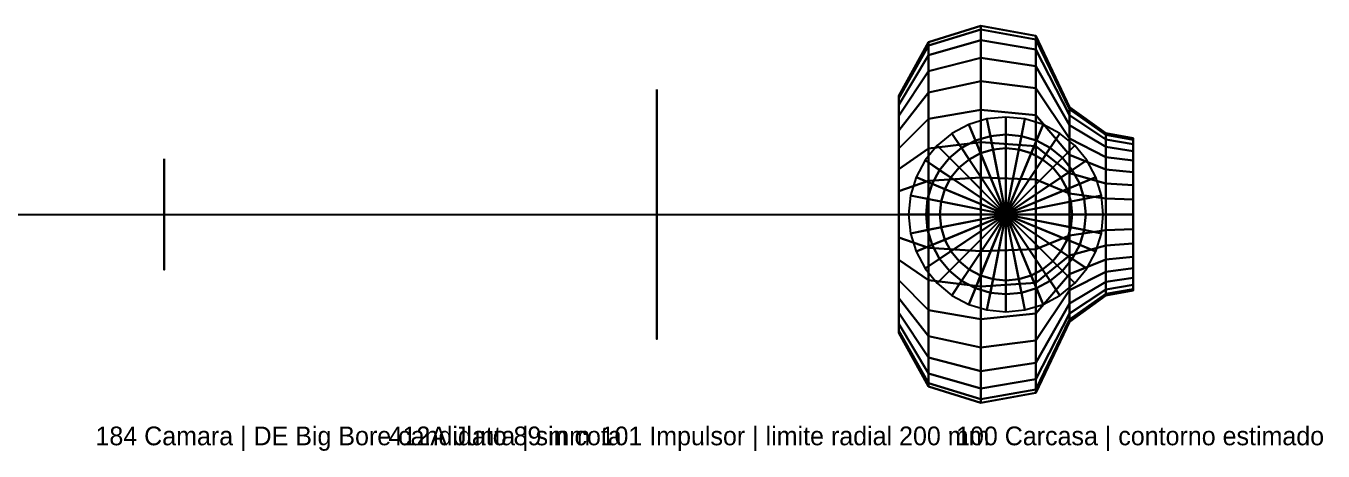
# Model space of a CAD drawing. Header units: millimetres. Extents: x -2320 to 254, y -190 to 151.
# Drawn here: x -786 to 254, y -190 to 151 of the extents above; entities that cross this region are included whole.
import ezdxf

# ---------------------------------------------------------------- set-up
doc = ezdxf.new("R2010")
doc.units = ezdxf.units.MM
for name, color, linetype in [('CAMARA_184', 4, 'CONTINUOUS'), ('CARCASA_EST', 5, 'CONTINUOUS'), ('GUIA', 7, 'CONTINUOUS'), ('IMPULSOR_101', 2, 'CONTINUOUS')]:
    doc.layers.add(name, color=color, linetype=linetype)

msp = doc.modelspace()

# ---------------------------------------------------------------- linework, layer by layer
at = {"layer": 'CAMARA_184', "extrusion": (1, 0, 0)}
msp.add_circle((0, 210, -675), 44.5, dxfattribs=at)
at = {"layer": 'CARCASA_EST'}
for points in [[(-62, 138, 210), (-62, 135.34837, 236.92246), (-20, 148.09858, 239.45864), (-20, 151, 210)], [(-62, 135.34837, 183.07754), (-62, 138, 210), (-20, 151, 210), (-20, 148.09858, 180.54136)], [(-62, 135.34837, 236.92246), (-62, 127.49538, 262.81031), (-20, 139.50581, 267.7852), (-20, 148.09858, 239.45864)], [(-62, 127.49538, 157.18969), (-62, 135.34837, 183.07754), (-20, 148.09858, 180.54136), (-20, 139.50581, 152.2148)], [(-20, 151, 210), (-20, 148.09858, 239.45864), (24, 140.2523, 237.89792), (24, 143, 210)], [(-20, 148.09858, 180.54136), (-20, 151, 210), (24, 143, 210), (24, 140.2523, 182.10208)], [(-20, 148.09858, 239.45864), (-20, 139.50581, 267.7852), (24, 132.11477, 264.72373), (24, 140.2523, 237.89792)], [(-20, 139.50581, 152.2148), (-20, 148.09858, 180.54136), (24, 140.2523, 182.10208), (24, 132.11477, 155.27627)], [(-86, 95, 210), (-86, 93.1746, 228.53358), (-62, 135.34837, 236.92246), (-62, 138, 210)], [(-86, 93.1746, 191.46642), (-86, 95, 210), (-62, 138, 210), (-62, 135.34837, 183.07754)], [(-86, 93.1746, 228.53358), (-86, 87.76856, 246.35493), (-62, 127.49538, 262.81031), (-62, 135.34837, 236.92246)], [(-86, 87.76856, 173.64507), (-86, 93.1746, 191.46642), (-62, 135.34837, 183.07754), (-62, 127.49538, 157.18969)], [(-62, 127.49538, 262.81031), (-62, 114.74281, 286.66869), (-20, 125.55191, 293.89111), (-20, 139.50581, 267.7852)], [(-62, 114.74281, 133.33131), (-62, 127.49538, 157.18969), (-20, 139.50581, 152.2148), (-20, 125.55191, 126.10889)], [(-20, 139.50581, 267.7852), (-20, 125.55191, 293.89111), (24, 118.90015, 289.44654), (24, 132.11477, 264.72373)], [(-20, 125.55191, 126.10889), (-20, 139.50581, 152.2148), (24, 132.11477, 155.27627), (24, 118.90015, 130.55346)], [(24, 143, 210), (24, 140.2523, 237.89792), (51, 84.34753, 226.77777), (51, 86, 210)], [(24, 140.2523, 182.10208), (24, 143, 210), (51, 86, 210), (51, 84.34753, 193.22223)], [(24, 140.2523, 237.89792), (24, 132.11477, 264.72373), (51, 79.45364, 242.91078), (51, 84.34753, 226.77777)], [(24, 132.11477, 155.27627), (24, 140.2523, 182.10208), (51, 84.34753, 193.22223), (51, 79.45364, 177.08922)], [(-86, 87.76856, 246.35493), (-86, 78.98961, 262.77917), (-62, 114.74281, 286.66869), (-62, 127.49538, 262.81031)], [(-86, 78.98961, 157.22083), (-86, 87.76856, 173.64507), (-62, 127.49538, 157.18969), (-62, 114.74281, 133.33131)], [(-62, 114.74281, 286.66869), (-62, 97.58074, 307.58074), (-20, 106.77312, 316.77312), (-20, 125.55191, 293.89111)], [(-62, 97.58074, 112.41926), (-62, 114.74281, 133.33131), (-20, 125.55191, 126.10889), (-20, 106.77312, 103.22688)], [(-20, 125.55191, 293.89111), (-20, 106.77312, 316.77312), (24, 101.11627, 311.11627), (24, 118.90015, 289.44654)], [(-20, 106.77312, 103.22688), (-20, 125.55191, 126.10889), (24, 118.90015, 130.55346), (24, 101.11627, 108.88373)], [(24, 132.11477, 264.72373), (24, 118.90015, 289.44654), (51, 71.50639, 257.77904), (51, 79.45364, 242.91078)], [(24, 118.90015, 130.55346), (24, 132.11477, 155.27627), (51, 79.45364, 177.08922), (51, 71.50639, 162.22096)], [(-86, 78.98961, 262.77917), (-86, 67.17514, 277.17514), (-62, 97.58074, 307.58074), (-62, 114.74281, 286.66869)], [(-86, 67.17514, 142.82486), (-86, 78.98961, 157.22083), (-62, 114.74281, 133.33131), (-62, 97.58074, 112.41926)], [(24, 118.90015, 289.44654), (24, 101.11627, 311.11627), (51, 60.81118, 270.81118), (51, 71.50639, 257.77904)], [(24, 101.11627, 108.88373), (24, 118.90015, 130.55346), (51, 71.50639, 162.22096), (51, 60.81118, 149.18882)], [(-62, 97.58074, 307.58074), (-62, 76.66869, 324.74281), (-20, 83.89111, 335.55191), (-20, 106.77312, 316.77312)], [(-62, 76.66869, 95.25719), (-62, 97.58074, 112.41926), (-20, 106.77312, 103.22688), (-20, 83.89111, 84.44809)], [(-20, 106.77312, 316.77312), (-20, 83.89111, 335.55191), (24, 79.44654, 328.90015), (24, 101.11627, 311.11627)], [(-20, 83.89111, 84.44809), (-20, 106.77312, 103.22688), (24, 101.11627, 108.88373), (24, 79.44654, 91.09985)], [(-86, 67.17514, 277.17514), (-86, 52.77917, 288.98961), (-62, 76.66869, 324.74281), (-62, 97.58074, 307.58074)], [(-86, 52.77917, 131.01039), (-86, 67.17514, 142.82486), (-62, 97.58074, 112.41926), (-62, 76.66869, 95.25719)], [(-86, 0, 210), (-86, 95, 210), (-86, 93.1746, 228.53358)], [(-86, 0, 210), (-86, 93.1746, 191.46642), (-86, 95, 210)], [(24, 101.11627, 311.11627), (24, 79.44654, 328.90015), (51, 47.77904, 281.50639), (51, 60.81118, 270.81118)], [(24, 79.44654, 91.09985), (24, 101.11627, 108.88373), (51, 60.81118, 149.18882), (51, 47.77904, 138.49361)], [(-86, 0, 210), (-86, 93.1746, 228.53358), (-86, 87.76856, 246.35493)], [(-86, 0, 210), (-86, 87.76856, 173.64507), (-86, 93.1746, 191.46642)], [(-86, 0, 210), (-86, 87.76856, 246.35493), (-86, 78.98961, 262.77917)], [(-86, 0, 210), (-86, 78.98961, 157.22083), (-86, 87.76856, 173.64507)], [(-62, 76.66869, 324.74281), (-62, 52.81031, 337.49538), (-20, 57.7852, 349.50581), (-20, 83.89111, 335.55191)], [(-62, 52.81031, 82.50462), (-62, 76.66869, 95.25719), (-20, 83.89111, 84.44809), (-20, 57.7852, 70.49419)], [(-20, 83.89111, 335.55191), (-20, 57.7852, 349.50581), (24, 54.72373, 342.11477), (24, 79.44654, 328.90015)], [(-20, 57.7852, 70.49419), (-20, 83.89111, 84.44809), (24, 79.44654, 91.09985), (24, 54.72373, 77.88523)], [(51, 86, 210), (51, 84.34753, 226.77777), (80, 63.75104, 222.68087), (80, 65, 210)], [(51, 84.34753, 193.22223), (51, 86, 210), (80, 65, 210), (80, 63.75104, 197.31913)], [(51, 84.34753, 226.77777), (51, 79.45364, 242.91078), (80, 60.05217, 234.87442), (80, 63.75104, 222.68087)], [(51, 79.45364, 177.08922), (51, 84.34753, 193.22223), (80, 63.75104, 197.31913), (80, 60.05217, 185.12558)], [(-86, 0, 210), (-86, 78.98961, 262.77917), (-86, 67.17514, 277.17514)], [(-86, 0, 210), (-86, 67.17514, 142.82486), (-86, 78.98961, 157.22083)], [(-86, 52.77917, 288.98961), (-86, 36.35493, 297.76856), (-62, 52.81031, 337.49538), (-62, 76.66869, 324.74281)], [(-86, 36.35493, 122.23144), (-86, 52.77917, 131.01039), (-62, 76.66869, 95.25719), (-62, 52.81031, 82.50462)], [(-15.21705, 76.50125, 299), (-29.84931, 72.0626, 299), (-24.49174, 59.12829, 357), (-12.48578, 62.77026, 357)], [(0, 0, 299), (-15.21705, 76.50125, 299), (-29.84931, 72.0626, 299)], [(0, 78, 299), (-15.21705, 76.50125, 299), (-12.48578, 62.77026, 357), (0, 64, 357)], [(0, 0, 299), (0, 78, 299), (-15.21705, 76.50125, 299)], [(15.21705, 76.50125, 299), (0, 78, 299), (0, 64, 357), (12.48578, 62.77026, 357)], [(0, 0, 299), (15.21705, 76.50125, 299), (0, 78, 299)], [(0, 0, 299), (29.84931, 72.0626, 299), (15.21705, 76.50125, 299)], [(29.84931, 72.0626, 299), (15.21705, 76.50125, 299), (12.48578, 62.77026, 357), (24.49174, 59.12829, 357)], [(24, 79.44654, 328.90015), (24, 54.72373, 342.11477), (51, 32.91078, 289.45364), (51, 47.77904, 281.50639)], [(24, 54.72373, 77.88523), (24, 79.44654, 91.09985), (51, 47.77904, 138.49361), (51, 32.91078, 130.54636)], [(51, 79.45364, 242.91078), (51, 71.50639, 257.77904), (80, 54.04552, 246.11207), (80, 60.05217, 234.87442)], [(51, 71.50639, 162.22096), (51, 79.45364, 177.08922), (80, 60.05217, 185.12558), (80, 54.04552, 173.88793)], [(-86, 0, 210), (-86, 67.17514, 277.17514), (-86, 52.77917, 288.98961)], [(-86, 0, 210), (-86, 52.77917, 131.01039), (-86, 67.17514, 142.82486)], [(-43.33448, 64.85463, 299), (-55.15433, 55.15433, 299), (-45.25483, 45.25483, 357), (-35.55649, 53.21406, 357)], [(0, 0, 299), (-43.33448, 64.85463, 299), (-55.15433, 55.15433, 299)], [(-29.84931, 72.0626, 299), (-43.33448, 64.85463, 299), (-35.55649, 53.21406, 357), (-24.49174, 59.12829, 357)], [(0, 0, 299), (-29.84931, 72.0626, 299), (-43.33448, 64.85463, 299)], [(-12.48578, 62.77026, 357), (-24.49174, 59.12829, 357), (-20.28222, 48.96562, 470), (-10.33979, 51.98162, 470)], [(0, 64, 357), (-12.48578, 62.77026, 357), (-10.33979, 51.98162, 470), (0, 53, 470)], [(0, 0, 299), (43.33448, 64.85463, 299), (29.84931, 72.0626, 299)], [(0, 0, 299), (55.15433, 55.15433, 299), (43.33448, 64.85463, 299)], [(12.48578, 62.77026, 357), (0, 64, 357), (0, 53, 470), (10.33979, 51.98162, 470)], [(24.49174, 59.12829, 357), (12.48578, 62.77026, 357), (10.33979, 51.98162, 470), (20.28222, 48.96562, 470)], [(43.33448, 64.85463, 299), (29.84931, 72.0626, 299), (24.49174, 59.12829, 357), (35.55649, 53.21406, 357)], [(55.15433, 55.15433, 299), (43.33448, 64.85463, 299), (35.55649, 53.21406, 357), (45.25483, 45.25483, 357)], [(51, 71.50639, 257.77904), (51, 60.81118, 270.81118), (80, 45.96194, 255.96194), (80, 54.04552, 246.11207)], [(51, 60.81118, 149.18882), (51, 71.50639, 162.22096), (80, 54.04552, 173.88793), (80, 45.96194, 164.03806)], [(80, 65, 210), (80, 63.75104, 222.68087), (102, 59.8279, 221.90051), (102, 61, 210)], [(80, 63.75104, 197.31913), (80, 65, 210), (102, 61, 210), (102, 59.8279, 198.09949)], [(80, 63.75104, 222.68087), (80, 60.05217, 234.87442), (102, 56.35665, 233.34369), (102, 59.8279, 221.90051)], [(80, 60.05217, 185.12558), (80, 63.75104, 197.31913), (102, 59.8279, 198.09949), (102, 56.35665, 186.65631)], [(-86, 36.35493, 297.76856), (-86, 18.53358, 303.1746), (-62, 26.92246, 345.34837), (-62, 52.81031, 337.49538)], [(-86, 18.53358, 116.8254), (-86, 36.35493, 122.23144), (-62, 52.81031, 82.50462), (-62, 26.92246, 74.65163)], [(-86, 0, 210), (-86, 52.77917, 288.98961), (-86, 36.35493, 297.76856)], [(-86, 0, 210), (-86, 36.35493, 122.23144), (-86, 52.77917, 131.01039)], [(-55.15433, 55.15433, 299), (-64.85463, 43.33448, 299), (-53.21406, 35.55649, 357), (-45.25483, 45.25483, 357)], [(0, 0, 299), (-55.15433, 55.15433, 299), (-64.85463, 43.33448, 299)], [(-62, 52.81031, 337.49538), (-62, 26.92246, 345.34837), (-20, 29.45864, 358.09858), (-20, 57.7852, 349.50581)], [(-62, 26.92246, 74.65163), (-62, 52.81031, 82.50462), (-20, 57.7852, 70.49419), (-20, 29.45864, 61.90142)], [(-35.55649, 53.21406, 357), (-45.25483, 45.25483, 357), (-37.47666, 37.47666, 470), (-29.44522, 44.06789, 470)], [(-24.49174, 59.12829, 357), (-35.55649, 53.21406, 357), (-29.44522, 44.06789, 470), (-20.28222, 48.96562, 470)], [(-20, 57.7852, 349.50581), (-20, 29.45864, 358.09858), (24, 27.89792, 350.2523), (24, 54.72373, 342.11477)], [(-20, 29.45864, 61.90142), (-20, 57.7852, 70.49419), (24, 54.72373, 77.88523), (24, 27.89792, 69.7477)], [(0, 53, 470), (-10.33979, 51.98162, 470), (-10.33979, 51.98162, 490), (0, 53, 490)], [(0, 0, 490), (0, 53, 490), (-10.33979, 51.98162, 490)], [(0, 0, 299), (64.85463, 43.33448, 299), (55.15433, 55.15433, 299)], [(10.33979, 51.98162, 470), (0, 53, 470), (0, 53, 490), (10.33979, 51.98162, 490)], [(0, 0, 490), (10.33979, 51.98162, 490), (0, 53, 490)], [(35.55649, 53.21406, 357), (24.49174, 59.12829, 357), (20.28222, 48.96562, 470), (29.44522, 44.06789, 470)], [(24, 54.72373, 342.11477), (24, 27.89792, 350.2523), (51, 16.77777, 294.34753), (51, 32.91078, 289.45364)], [(24, 27.89792, 69.7477), (24, 54.72373, 77.88523), (51, 32.91078, 130.54636), (51, 16.77777, 125.65247)], [(45.25483, 45.25483, 357), (35.55649, 53.21406, 357), (29.44522, 44.06789, 470), (37.47666, 37.47666, 470)], [(64.85463, 43.33448, 299), (55.15433, 55.15433, 299), (45.25483, 45.25483, 357), (53.21406, 35.55649, 357)], [(51, 60.81118, 270.81118), (51, 47.77904, 281.50639), (80, 36.11207, 264.04552), (80, 45.96194, 255.96194)], [(51, 47.77904, 138.49361), (51, 60.81118, 149.18882), (80, 45.96194, 164.03806), (80, 36.11207, 155.95448)], [(80, 60.05217, 234.87442), (80, 54.04552, 246.11207), (102, 50.71965, 243.88978), (102, 56.35665, 233.34369)], [(80, 54.04552, 173.88793), (80, 60.05217, 185.12558), (102, 56.35665, 186.65631), (102, 50.71965, 176.11022)], [(80, 54.04552, 246.11207), (80, 45.96194, 255.96194), (102, 43.13351, 253.13351), (102, 50.71965, 243.88978)], [(80, 45.96194, 164.03806), (80, 54.04552, 173.88793), (102, 50.71965, 176.11022), (102, 43.13351, 166.86649)], [(102, 0, 210), (102, 61, 210), (102, 59.8279, 221.90051)], [(102, 0, 210), (102, 59.8279, 198.09949), (102, 61, 210)], [(102, 0, 210), (102, 59.8279, 221.90051), (102, 56.35665, 233.34369)], [(102, 0, 210), (102, 56.35665, 186.65631), (102, 59.8279, 198.09949)], [(102, 0, 210), (102, 56.35665, 233.34369), (102, 50.71965, 243.88978)], [(102, 0, 210), (102, 50.71965, 176.11022), (102, 56.35665, 186.65631)], [(-64.85463, 43.33448, 299), (-72.0626, 29.84931, 299), (-59.12829, 24.49174, 357), (-53.21406, 35.55649, 357)], [(0, 0, 299), (-64.85463, 43.33448, 299), (-72.0626, 29.84931, 299)], [(-45.25483, 45.25483, 357), (-53.21406, 35.55649, 357), (-44.06789, 29.44522, 470), (-37.47666, 37.47666, 470)], [(-29.44522, 44.06789, 470), (-37.47666, 37.47666, 470), (-37.47666, 37.47666, 490), (-29.44522, 44.06789, 490)], [(0, 0, 490), (-29.44522, 44.06789, 490), (-37.47666, 37.47666, 490)], [(-20.28222, 48.96562, 470), (-29.44522, 44.06789, 470), (-29.44522, 44.06789, 490), (-20.28222, 48.96562, 490)], [(0, 0, 490), (-20.28222, 48.96562, 490), (-29.44522, 44.06789, 490)], [(-10.33979, 51.98162, 470), (-20.28222, 48.96562, 470), (-20.28222, 48.96562, 490), (-10.33979, 51.98162, 490)], [(0, 0, 490), (-10.33979, 51.98162, 490), (-20.28222, 48.96562, 490)], [(0, 0, 490), (20.28222, 48.96562, 490), (10.33979, 51.98162, 490)], [(0, 0, 490), (29.44522, 44.06789, 490), (20.28222, 48.96562, 490)], [(0, 0, 490), (37.47666, 37.47666, 490), (29.44522, 44.06789, 490)], [(0, 0, 299), (72.0626, 29.84931, 299), (64.85463, 43.33448, 299)], [(20.28222, 48.96562, 470), (10.33979, 51.98162, 470), (10.33979, 51.98162, 490), (20.28222, 48.96562, 490)], [(29.44522, 44.06789, 470), (20.28222, 48.96562, 470), (20.28222, 48.96562, 490), (29.44522, 44.06789, 490)], [(37.47666, 37.47666, 470), (29.44522, 44.06789, 470), (29.44522, 44.06789, 490), (37.47666, 37.47666, 490)], [(53.21406, 35.55649, 357), (45.25483, 45.25483, 357), (37.47666, 37.47666, 470), (44.06789, 29.44522, 470)], [(51, 47.77904, 281.50639), (51, 32.91078, 289.45364), (80, 24.87442, 270.05217), (80, 36.11207, 264.04552)], [(51, 32.91078, 130.54636), (51, 47.77904, 138.49361), (80, 36.11207, 155.95448), (80, 24.87442, 149.94783)], [(72.0626, 29.84931, 299), (64.85463, 43.33448, 299), (53.21406, 35.55649, 357), (59.12829, 24.49174, 357)], [(80, 45.96194, 255.96194), (80, 36.11207, 264.04552), (102, 33.88978, 260.71965), (102, 43.13351, 253.13351)], [(80, 36.11207, 155.95448), (80, 45.96194, 164.03806), (102, 43.13351, 166.86649), (102, 33.88978, 159.28035)], [(102, 0, 210), (102, 50.71965, 243.88978), (102, 43.13351, 253.13351)], [(102, 0, 210), (102, 43.13351, 166.86649), (102, 50.71965, 176.11022)], [(102, 0, 210), (102, 43.13351, 253.13351), (102, 33.88978, 260.71965)], [(102, 0, 210), (102, 33.88978, 159.28035), (102, 43.13351, 166.86649)], [(-86, 0, 210), (-86, 36.35493, 297.76856), (-86, 18.53358, 303.1746)], [(-86, 0, 210), (-86, 18.53358, 116.8254), (-86, 36.35493, 122.23144)], [(-53.21406, 35.55649, 357), (-59.12829, 24.49174, 357), (-48.96562, 20.28222, 470), (-44.06789, 29.44522, 470)], [(-37.47666, 37.47666, 470), (-44.06789, 29.44522, 470), (-44.06789, 29.44522, 490), (-37.47666, 37.47666, 490)], [(0, 0, 490), (-37.47666, 37.47666, 490), (-44.06789, 29.44522, 490)], [(0, 0, 490), (44.06789, 29.44522, 490), (37.47666, 37.47666, 490)], [(44.06789, 29.44522, 470), (37.47666, 37.47666, 470), (37.47666, 37.47666, 490), (44.06789, 29.44522, 490)], [(59.12829, 24.49174, 357), (53.21406, 35.55649, 357), (44.06789, 29.44522, 470), (48.96562, 20.28222, 470)], [(51, 32.91078, 289.45364), (51, 16.77777, 294.34753), (80, 12.68087, 273.75104), (80, 24.87442, 270.05217)], [(51, 16.77777, 125.65247), (51, 32.91078, 130.54636), (80, 24.87442, 149.94783), (80, 12.68087, 146.24896)], [(80, 36.11207, 264.04552), (80, 24.87442, 270.05217), (102, 23.34369, 266.35665), (102, 33.88978, 260.71965)], [(80, 24.87442, 149.94783), (80, 36.11207, 155.95448), (102, 33.88978, 159.28035), (102, 23.34369, 153.64335)], [(102, 0, 210), (102, 33.88978, 260.71965), (102, 23.34369, 266.35665)], [(102, 0, 210), (102, 23.34369, 153.64335), (102, 33.88978, 159.28035)], [(-86, 18.53358, 303.1746), (-86, 0, 305), (-62, 0, 348), (-62, 26.92246, 345.34837)], [(-86, 0, 115), (-86, 18.53358, 116.8254), (-62, 26.92246, 74.65163), (-62, 0, 72)], [(-72.0626, 29.84931, 299), (-76.50125, 15.21705, 299), (-62.77026, 12.48578, 357), (-59.12829, 24.49174, 357)], [(0, 0, 299), (-72.0626, 29.84931, 299), (-76.50125, 15.21705, 299)], [(-59.12829, 24.49174, 357), (-62.77026, 12.48578, 357), (-51.98162, 10.33979, 470), (-48.96562, 20.28222, 470)], [(-62, 26.92246, 345.34837), (-62, 0, 348), (-20, 0, 361), (-20, 29.45864, 358.09858)], [(-62, 0, 72), (-62, 26.92246, 74.65163), (-20, 29.45864, 61.90142), (-20, 0, 59)], [(-44.06789, 29.44522, 470), (-48.96562, 20.28222, 470), (-48.96562, 20.28222, 490), (-44.06789, 29.44522, 490)], [(0, 0, 490), (-44.06789, 29.44522, 490), (-48.96562, 20.28222, 490)], [(-20, 29.45864, 358.09858), (-20, 0, 361), (24, 0, 353), (24, 27.89792, 350.2523)], [(-20, 0, 59), (-20, 29.45864, 61.90142), (24, 27.89792, 69.7477), (24, 0, 67)], [(0, 0, 299), (76.50125, 15.21705, 299), (72.0626, 29.84931, 299)], [(0, 0, 490), (48.96562, 20.28222, 490), (44.06789, 29.44522, 490)], [(24, 27.89792, 350.2523), (24, 0, 353), (51, 0, 296), (51, 16.77777, 294.34753)], [(24, 0, 67), (24, 27.89792, 69.7477), (51, 16.77777, 125.65247), (51, 0, 124)], [(48.96562, 20.28222, 470), (44.06789, 29.44522, 470), (44.06789, 29.44522, 490), (48.96562, 20.28222, 490)], [(62.77026, 12.48578, 357), (59.12829, 24.49174, 357), (48.96562, 20.28222, 470), (51.98162, 10.33979, 470)], [(76.50125, 15.21705, 299), (72.0626, 29.84931, 299), (59.12829, 24.49174, 357), (62.77026, 12.48578, 357)], [(80, 24.87442, 270.05217), (80, 12.68087, 273.75104), (102, 11.90051, 269.8279), (102, 23.34369, 266.35665)], [(80, 12.68087, 146.24896), (80, 24.87442, 149.94783), (102, 23.34369, 153.64335), (102, 11.90051, 150.1721)], [(102, 0, 210), (102, 23.34369, 266.35665), (102, 11.90051, 269.8279)], [(102, 0, 210), (102, 11.90051, 150.1721), (102, 23.34369, 153.64335)], [(-86, 0, 210), (-86, 18.53358, 303.1746), (-86, 0, 305)], [(-86, 0, 210), (-86, 0, 115), (-86, 18.53358, 116.8254)], [(-76.50125, 15.21705, 299), (-78, 0, 299), (-64, 0, 357), (-62.77026, 12.48578, 357)], [(0, 0, 299), (-76.50125, 15.21705, 299), (-78, 0, 299)], [(-62.77026, 12.48578, 357), (-64, 0, 357), (-53, 0, 470), (-51.98162, 10.33979, 470)], [(-48.96562, 20.28222, 470), (-51.98162, 10.33979, 470), (-51.98162, 10.33979, 490), (-48.96562, 20.28222, 490)], [(0, 0, 490), (-48.96562, 20.28222, 490), (-51.98162, 10.33979, 490)], [(0, 0, 490), (51.98162, 10.33979, 490), (48.96562, 20.28222, 490)], [(0, 0, 299), (78, 0, 299), (76.50125, 15.21705, 299)], [(51.98162, 10.33979, 470), (48.96562, 20.28222, 470), (48.96562, 20.28222, 490), (51.98162, 10.33979, 490)], [(51, 16.77777, 294.34753), (51, 0, 296), (80, 0, 275), (80, 12.68087, 273.75104)], [(51, 0, 124), (51, 16.77777, 125.65247), (80, 12.68087, 146.24896), (80, 0, 145)], [(64, 0, 357), (62.77026, 12.48578, 357), (51.98162, 10.33979, 470), (53, 0, 470)], [(78, 0, 299), (76.50125, 15.21705, 299), (62.77026, 12.48578, 357), (64, 0, 357)], [(80, 12.68087, 273.75104), (80, 0, 275), (102, 0, 271), (102, 11.90051, 269.8279)], [(80, 0, 145), (80, 12.68087, 146.24896), (102, 11.90051, 150.1721), (102, 0, 149)], [(102, 0, 210), (102, 11.90051, 269.8279), (102, 0, 271)], [(102, 0, 210), (102, 0, 149), (102, 11.90051, 150.1721)], [(-86, 0, 305), (-86, -18.53358, 303.1746), (-62, -26.92246, 345.34837), (-62, 0, 348)], [(-86, 0, 210), (-86, 0, 305), (-86, -18.53358, 303.1746)], [(-86, 0, 210), (-86, -18.53358, 303.1746), (-86, -36.35493, 297.76856)], [(-86, 0, 210), (-86, -36.35493, 297.76856), (-86, -52.77917, 288.98961)], [(-86, 0, 210), (-86, -52.77917, 288.98961), (-86, -67.17514, 277.17514)], [(-86, 0, 210), (-86, -67.17514, 277.17514), (-86, -78.98961, 262.77917)], [(-86, 0, 210), (-86, -78.98961, 262.77917), (-86, -87.76856, 246.35493)], [(-86, 0, 210), (-86, -87.76856, 246.35493), (-86, -93.1746, 228.53358)], [(-86, 0, 210), (-86, -93.1746, 228.53358), (-86, -95, 210)], [(-86, 0, 210), (-86, -95, 210), (-86, -93.1746, 191.46642)], [(-86, 0, 210), (-86, -93.1746, 191.46642), (-86, -87.76856, 173.64507)], [(-86, 0, 210), (-86, -87.76856, 173.64507), (-86, -78.98961, 157.22083)], [(-86, 0, 210), (-86, -78.98961, 157.22083), (-86, -67.17514, 142.82486)], [(-86, 0, 210), (-86, -67.17514, 142.82486), (-86, -52.77917, 131.01039)], [(-86, 0, 210), (-86, -52.77917, 131.01039), (-86, -36.35493, 122.23144)], [(-86, 0, 210), (-86, -36.35493, 122.23144), (-86, -18.53358, 116.8254)], [(-86, -18.53358, 116.8254), (-86, 0, 115), (-62, 0, 72), (-62, -26.92246, 74.65163)], [(-86, 0, 210), (-86, -18.53358, 116.8254), (-86, 0, 115)], [(-78, 0, 299), (-76.50125, -15.21705, 299), (-62.77026, -12.48578, 357), (-64, 0, 357)], [(0, 0, 299), (-78, 0, 299), (-76.50125, -15.21705, 299)], [(0, 0, 299), (-76.50125, -15.21705, 299), (-72.0626, -29.84931, 299)], [(0, 0, 299), (-72.0626, -29.84931, 299), (-64.85463, -43.33448, 299)], [(0, 0, 299), (-64.85463, -43.33448, 299), (-55.15433, -55.15433, 299)], [(-64, 0, 357), (-62.77026, -12.48578, 357), (-51.98162, -10.33979, 470), (-53, 0, 470)], [(-62, 0, 348), (-62, -26.92246, 345.34837), (-20, -29.45864, 358.09858), (-20, 0, 361)], [(-62, -26.92246, 74.65163), (-62, 0, 72), (-20, 0, 59), (-20, -29.45864, 61.90142)], [(0, 0, 299), (-55.15433, -55.15433, 299), (-43.33448, -64.85463, 299)], [(-51.98162, 10.33979, 470), (-53, 0, 470), (-53, 0, 490), (-51.98162, 10.33979, 490)], [(0, 0, 490), (-51.98162, 10.33979, 490), (-53, 0, 490)], [(-53, 0, 470), (-51.98162, -10.33979, 470), (-51.98162, -10.33979, 490), (-53, 0, 490)], [(0, 0, 490), (-53, 0, 490), (-51.98162, -10.33979, 490)], [(0, 0, 490), (-51.98162, -10.33979, 490), (-48.96562, -20.28222, 490)], [(0, 0, 490), (-48.96562, -20.28222, 490), (-44.06789, -29.44522, 490)], [(0, 0, 490), (-44.06789, -29.44522, 490), (-37.47666, -37.47666, 490)], [(0, 0, 299), (-43.33448, -64.85463, 299), (-29.84931, -72.0626, 299)], [(0, 0, 490), (-37.47666, -37.47666, 490), (-29.44522, -44.06789, 490)], [(0, 0, 299), (-29.84931, -72.0626, 299), (-15.21705, -76.50125, 299)], [(0, 0, 490), (-29.44522, -44.06789, 490), (-20.28222, -48.96562, 490)], [(0, 0, 490), (-20.28222, -48.96562, 490), (-10.33979, -51.98162, 490)], [(-20, 0, 361), (-20, -29.45864, 358.09858), (24, -27.89792, 350.2523), (24, 0, 353)], [(-20, -29.45864, 61.90142), (-20, 0, 59), (24, 0, 67), (24, -27.89792, 69.7477)], [(0, 0, 299), (-15.21705, -76.50125, 299), (0, -78, 299)], [(0, 0, 490), (-10.33979, -51.98162, 490), (0, -53, 490)], [(0, 0, 490), (53, 0, 490), (51.98162, 10.33979, 490)], [(0, 0, 299), (0, -78, 299), (15.21705, -76.50125, 299)], [(0, 0, 490), (0, -53, 490), (10.33979, -51.98162, 490)], [(0, 0, 299), (15.21705, -76.50125, 299), (29.84931, -72.0626, 299)], [(0, 0, 490), (10.33979, -51.98162, 490), (20.28222, -48.96562, 490)], [(0, 0, 299), (29.84931, -72.0626, 299), (43.33448, -64.85463, 299)], [(0, 0, 490), (20.28222, -48.96562, 490), (29.44522, -44.06789, 490)], [(0, 0, 299), (43.33448, -64.85463, 299), (55.15433, -55.15433, 299)], [(0, 0, 490), (29.44522, -44.06789, 490), (37.47666, -37.47666, 490)], [(0, 0, 299), (55.15433, -55.15433, 299), (64.85463, -43.33448, 299)], [(0, 0, 490), (37.47666, -37.47666, 490), (44.06789, -29.44522, 490)], [(0, 0, 299), (64.85463, -43.33448, 299), (72.0626, -29.84931, 299)], [(0, 0, 490), (44.06789, -29.44522, 490), (48.96562, -20.28222, 490)], [(0, 0, 299), (72.0626, -29.84931, 299), (76.50125, -15.21705, 299)], [(0, 0, 490), (48.96562, -20.28222, 490), (51.98162, -10.33979, 490)], [(0, 0, 299), (76.50125, -15.21705, 299), (78, 0, 299)], [(0, 0, 490), (51.98162, -10.33979, 490), (53, 0, 490)], [(24, 0, 353), (24, -27.89792, 350.2523), (51, -16.77777, 294.34753), (51, 0, 296)], [(24, -27.89792, 69.7477), (24, 0, 67), (51, 0, 124), (51, -16.77777, 125.65247)], [(51, 0, 296), (51, -16.77777, 294.34753), (80, -12.68087, 273.75104), (80, 0, 275)], [(51, -16.77777, 125.65247), (51, 0, 124), (80, 0, 145), (80, -12.68087, 146.24896)], [(53, 0, 470), (51.98162, 10.33979, 470), (51.98162, 10.33979, 490), (53, 0, 490)], [(62.77026, -12.48578, 357), (64, 0, 357), (53, 0, 470), (51.98162, -10.33979, 470)], [(51.98162, -10.33979, 470), (53, 0, 470), (53, 0, 490), (51.98162, -10.33979, 490)], [(76.50125, -15.21705, 299), (78, 0, 299), (64, 0, 357), (62.77026, -12.48578, 357)], [(80, 0, 275), (80, -12.68087, 273.75104), (102, -11.90051, 269.8279), (102, 0, 271)], [(80, -12.68087, 146.24896), (80, 0, 145), (102, 0, 149), (102, -11.90051, 150.1721)], [(102, 0, 210), (102, 0, 271), (102, -11.90051, 269.8279)], [(102, 0, 210), (102, -11.90051, 269.8279), (102, -23.34369, 266.35665)], [(102, 0, 210), (102, -23.34369, 266.35665), (102, -33.88978, 260.71965)], [(102, 0, 210), (102, -33.88978, 260.71965), (102, -43.13351, 253.13351)], [(102, 0, 210), (102, -43.13351, 253.13351), (102, -50.71965, 243.88978)], [(102, 0, 210), (102, -50.71965, 243.88978), (102, -56.35665, 233.34369)], [(102, 0, 210), (102, -56.35665, 233.34369), (102, -59.8279, 221.90051)], [(102, 0, 210), (102, -59.8279, 221.90051), (102, -61, 210)], [(102, 0, 210), (102, -61, 210), (102, -59.8279, 198.09949)], [(102, 0, 210), (102, -59.8279, 198.09949), (102, -56.35665, 186.65631)], [(102, 0, 210), (102, -56.35665, 186.65631), (102, -50.71965, 176.11022)], [(102, 0, 210), (102, -50.71965, 176.11022), (102, -43.13351, 166.86649)], [(102, 0, 210), (102, -43.13351, 166.86649), (102, -33.88978, 159.28035)], [(102, 0, 210), (102, -33.88978, 159.28035), (102, -23.34369, 153.64335)], [(102, 0, 210), (102, -23.34369, 153.64335), (102, -11.90051, 150.1721)], [(102, 0, 210), (102, -11.90051, 150.1721), (102, 0, 149)], [(-62.77026, -12.48578, 357), (-59.12829, -24.49174, 357), (-48.96562, -20.28222, 470), (-51.98162, -10.33979, 470)], [(-51.98162, -10.33979, 470), (-48.96562, -20.28222, 470), (-48.96562, -20.28222, 490), (-51.98162, -10.33979, 490)], [(59.12829, -24.49174, 357), (62.77026, -12.48578, 357), (51.98162, -10.33979, 470), (48.96562, -20.28222, 470)], [(48.96562, -20.28222, 470), (51.98162, -10.33979, 470), (51.98162, -10.33979, 490), (48.96562, -20.28222, 490)], [(-86, -18.53358, 303.1746), (-86, -36.35493, 297.76856), (-62, -52.81031, 337.49538), (-62, -26.92246, 345.34837)], [(-86, -36.35493, 122.23144), (-86, -18.53358, 116.8254), (-62, -26.92246, 74.65163), (-62, -52.81031, 82.50462)], [(-76.50125, -15.21705, 299), (-72.0626, -29.84931, 299), (-59.12829, -24.49174, 357), (-62.77026, -12.48578, 357)], [(-59.12829, -24.49174, 357), (-53.21406, -35.55649, 357), (-44.06789, -29.44522, 470), (-48.96562, -20.28222, 470)], [(-48.96562, -20.28222, 470), (-44.06789, -29.44522, 470), (-44.06789, -29.44522, 490), (-48.96562, -20.28222, 490)], [(24, -27.89792, 350.2523), (24, -54.72373, 342.11477), (51, -32.91078, 289.45364), (51, -16.77777, 294.34753)], [(24, -54.72373, 77.88523), (24, -27.89792, 69.7477), (51, -16.77777, 125.65247), (51, -32.91078, 130.54636)], [(53.21406, -35.55649, 357), (59.12829, -24.49174, 357), (48.96562, -20.28222, 470), (44.06789, -29.44522, 470)], [(44.06789, -29.44522, 470), (48.96562, -20.28222, 470), (48.96562, -20.28222, 490), (44.06789, -29.44522, 490)], [(51, -16.77777, 294.34753), (51, -32.91078, 289.45364), (80, -24.87442, 270.05217), (80, -12.68087, 273.75104)], [(51, -32.91078, 130.54636), (51, -16.77777, 125.65247), (80, -12.68087, 146.24896), (80, -24.87442, 149.94783)], [(72.0626, -29.84931, 299), (76.50125, -15.21705, 299), (62.77026, -12.48578, 357), (59.12829, -24.49174, 357)], [(80, -12.68087, 273.75104), (80, -24.87442, 270.05217), (102, -23.34369, 266.35665), (102, -11.90051, 269.8279)], [(80, -24.87442, 149.94783), (80, -12.68087, 146.24896), (102, -11.90051, 150.1721), (102, -23.34369, 153.64335)], [(-72.0626, -29.84931, 299), (-64.85463, -43.33448, 299), (-53.21406, -35.55649, 357), (-59.12829, -24.49174, 357)], [(-62, -26.92246, 345.34837), (-62, -52.81031, 337.49538), (-20, -57.7852, 349.50581), (-20, -29.45864, 358.09858)], [(-62, -52.81031, 82.50462), (-62, -26.92246, 74.65163), (-20, -29.45864, 61.90142), (-20, -57.7852, 70.49419)], [(-53.21406, -35.55649, 357), (-45.25483, -45.25483, 357), (-37.47666, -37.47666, 470), (-44.06789, -29.44522, 470)], [(-44.06789, -29.44522, 470), (-37.47666, -37.47666, 470), (-37.47666, -37.47666, 490), (-44.06789, -29.44522, 490)], [(-20, -29.45864, 358.09858), (-20, -57.7852, 349.50581), (24, -54.72373, 342.11477), (24, -27.89792, 350.2523)], [(-20, -57.7852, 70.49419), (-20, -29.45864, 61.90142), (24, -27.89792, 69.7477), (24, -54.72373, 77.88523)], [(45.25483, -45.25483, 357), (53.21406, -35.55649, 357), (44.06789, -29.44522, 470), (37.47666, -37.47666, 470)], [(37.47666, -37.47666, 470), (44.06789, -29.44522, 470), (44.06789, -29.44522, 490), (37.47666, -37.47666, 490)], [(51, -32.91078, 289.45364), (51, -47.77904, 281.50639), (80, -36.11207, 264.04552), (80, -24.87442, 270.05217)], [(51, -47.77904, 138.49361), (51, -32.91078, 130.54636), (80, -24.87442, 149.94783), (80, -36.11207, 155.95448)], [(64.85463, -43.33448, 299), (72.0626, -29.84931, 299), (59.12829, -24.49174, 357), (53.21406, -35.55649, 357)], [(80, -24.87442, 270.05217), (80, -36.11207, 264.04552), (102, -33.88978, 260.71965), (102, -23.34369, 266.35665)], [(80, -36.11207, 155.95448), (80, -24.87442, 149.94783), (102, -23.34369, 153.64335), (102, -33.88978, 159.28035)], [(-86, -36.35493, 297.76856), (-86, -52.77917, 288.98961), (-62, -76.66869, 324.74281), (-62, -52.81031, 337.49538)], [(-86, -52.77917, 131.01039), (-86, -36.35493, 122.23144), (-62, -52.81031, 82.50462), (-62, -76.66869, 95.25719)], [(-64.85463, -43.33448, 299), (-55.15433, -55.15433, 299), (-45.25483, -45.25483, 357), (-53.21406, -35.55649, 357)], [(-45.25483, -45.25483, 357), (-35.55649, -53.21406, 357), (-29.44522, -44.06789, 470), (-37.47666, -37.47666, 470)], [(-37.47666, -37.47666, 470), (-29.44522, -44.06789, 470), (-29.44522, -44.06789, 490), (-37.47666, -37.47666, 490)], [(24, -54.72373, 342.11477), (24, -79.44654, 328.90015), (51, -47.77904, 281.50639), (51, -32.91078, 289.45364)], [(24, -79.44654, 91.09985), (24, -54.72373, 77.88523), (51, -32.91078, 130.54636), (51, -47.77904, 138.49361)], [(35.55649, -53.21406, 357), (45.25483, -45.25483, 357), (37.47666, -37.47666, 470), (29.44522, -44.06789, 470)], [(29.44522, -44.06789, 470), (37.47666, -37.47666, 470), (37.47666, -37.47666, 490), (29.44522, -44.06789, 490)], [(55.15433, -55.15433, 299), (64.85463, -43.33448, 299), (53.21406, -35.55649, 357), (45.25483, -45.25483, 357)], [(51, -47.77904, 281.50639), (51, -60.81118, 270.81118), (80, -45.96194, 255.96194), (80, -36.11207, 264.04552)], [(51, -60.81118, 149.18882), (51, -47.77904, 138.49361), (80, -36.11207, 155.95448), (80, -45.96194, 164.03806)], [(80, -36.11207, 264.04552), (80, -45.96194, 255.96194), (102, -43.13351, 253.13351), (102, -33.88978, 260.71965)], [(80, -45.96194, 164.03806), (80, -36.11207, 155.95448), (102, -33.88978, 159.28035), (102, -43.13351, 166.86649)], [(-55.15433, -55.15433, 299), (-43.33448, -64.85463, 299), (-35.55649, -53.21406, 357), (-45.25483, -45.25483, 357)], [(-35.55649, -53.21406, 357), (-24.49174, -59.12829, 357), (-20.28222, -48.96562, 470), (-29.44522, -44.06789, 470)], [(-29.44522, -44.06789, 470), (-20.28222, -48.96562, 470), (-20.28222, -48.96562, 490), (-29.44522, -44.06789, 490)], [(-24.49174, -59.12829, 357), (-12.48578, -62.77026, 357), (-10.33979, -51.98162, 470), (-20.28222, -48.96562, 470)], [(-20.28222, -48.96562, 470), (-10.33979, -51.98162, 470), (-10.33979, -51.98162, 490), (-20.28222, -48.96562, 490)], [(-12.48578, -62.77026, 357), (0, -64, 357), (0, -53, 470), (-10.33979, -51.98162, 470)], [(-10.33979, -51.98162, 470), (0, -53, 470), (0, -53, 490), (-10.33979, -51.98162, 490)], [(0, -64, 357), (12.48578, -62.77026, 357), (10.33979, -51.98162, 470), (0, -53, 470)], [(0, -53, 470), (10.33979, -51.98162, 470), (10.33979, -51.98162, 490), (0, -53, 490)], [(12.48578, -62.77026, 357), (24.49174, -59.12829, 357), (20.28222, -48.96562, 470), (10.33979, -51.98162, 470)], [(10.33979, -51.98162, 470), (20.28222, -48.96562, 470), (20.28222, -48.96562, 490), (10.33979, -51.98162, 490)], [(24.49174, -59.12829, 357), (35.55649, -53.21406, 357), (29.44522, -44.06789, 470), (20.28222, -48.96562, 470)], [(20.28222, -48.96562, 470), (29.44522, -44.06789, 470), (29.44522, -44.06789, 490), (20.28222, -48.96562, 490)], [(24, -79.44654, 328.90015), (24, -101.11627, 311.11627), (51, -60.81118, 270.81118), (51, -47.77904, 281.50639)], [(24, -101.11627, 108.88373), (24, -79.44654, 91.09985), (51, -47.77904, 138.49361), (51, -60.81118, 149.18882)], [(43.33448, -64.85463, 299), (55.15433, -55.15433, 299), (45.25483, -45.25483, 357), (35.55649, -53.21406, 357)], [(51, -60.81118, 270.81118), (51, -71.50639, 257.77904), (80, -54.04552, 246.11207), (80, -45.96194, 255.96194)], [(51, -71.50639, 162.22096), (51, -60.81118, 149.18882), (80, -45.96194, 164.03806), (80, -54.04552, 173.88793)], [(80, -45.96194, 255.96194), (80, -54.04552, 246.11207), (102, -50.71965, 243.88978), (102, -43.13351, 253.13351)], [(80, -54.04552, 173.88793), (80, -45.96194, 164.03806), (102, -43.13351, 166.86649), (102, -50.71965, 176.11022)], [(80, -54.04552, 246.11207), (80, -60.05217, 234.87442), (102, -56.35665, 233.34369), (102, -50.71965, 243.88978)], [(80, -60.05217, 185.12558), (80, -54.04552, 173.88793), (102, -50.71965, 176.11022), (102, -56.35665, 186.65631)], [(-86, -52.77917, 288.98961), (-86, -67.17514, 277.17514), (-62, -97.58074, 307.58074), (-62, -76.66869, 324.74281)], [(-86, -67.17514, 142.82486), (-86, -52.77917, 131.01039), (-62, -76.66869, 95.25719), (-62, -97.58074, 112.41926)], [(-62, -52.81031, 337.49538), (-62, -76.66869, 324.74281), (-20, -83.89111, 335.55191), (-20, -57.7852, 349.50581)], [(-62, -76.66869, 95.25719), (-62, -52.81031, 82.50462), (-20, -57.7852, 70.49419), (-20, -83.89111, 84.44809)], [(-43.33448, -64.85463, 299), (-29.84931, -72.0626, 299), (-24.49174, -59.12829, 357), (-35.55649, -53.21406, 357)], [(-29.84931, -72.0626, 299), (-15.21705, -76.50125, 299), (-12.48578, -62.77026, 357), (-24.49174, -59.12829, 357)], [(-20, -57.7852, 349.50581), (-20, -83.89111, 335.55191), (24, -79.44654, 328.90015), (24, -54.72373, 342.11477)], [(-20, -83.89111, 84.44809), (-20, -57.7852, 70.49419), (24, -54.72373, 77.88523), (24, -79.44654, 91.09985)], [(15.21705, -76.50125, 299), (29.84931, -72.0626, 299), (24.49174, -59.12829, 357), (12.48578, -62.77026, 357)], [(24, -101.11627, 311.11627), (24, -118.90015, 289.44654), (51, -71.50639, 257.77904), (51, -60.81118, 270.81118)], [(24, -118.90015, 130.55346), (24, -101.11627, 108.88373), (51, -60.81118, 149.18882), (51, -71.50639, 162.22096)], [(29.84931, -72.0626, 299), (43.33448, -64.85463, 299), (35.55649, -53.21406, 357), (24.49174, -59.12829, 357)], [(51, -71.50639, 257.77904), (51, -79.45364, 242.91078), (80, -60.05217, 234.87442), (80, -54.04552, 246.11207)], [(51, -79.45364, 177.08922), (51, -71.50639, 162.22096), (80, -54.04552, 173.88793), (80, -60.05217, 185.12558)], [(51, -79.45364, 242.91078), (51, -84.34753, 226.77777), (80, -63.75104, 222.68087), (80, -60.05217, 234.87442)], [(51, -84.34753, 193.22223), (51, -79.45364, 177.08922), (80, -60.05217, 185.12558), (80, -63.75104, 197.31913)], [(80, -60.05217, 234.87442), (80, -63.75104, 222.68087), (102, -59.8279, 221.90051), (102, -56.35665, 233.34369)], [(80, -63.75104, 197.31913), (80, -60.05217, 185.12558), (102, -56.35665, 186.65631), (102, -59.8279, 198.09949)], [(80, -63.75104, 222.68087), (80, -65, 210), (102, -61, 210), (102, -59.8279, 221.90051)], [(80, -65, 210), (80, -63.75104, 197.31913), (102, -59.8279, 198.09949), (102, -61, 210)], [(-86, -67.17514, 277.17514), (-86, -78.98961, 262.77917), (-62, -114.74281, 286.66869), (-62, -97.58074, 307.58074)], [(-86, -78.98961, 157.22083), (-86, -67.17514, 142.82486), (-62, -97.58074, 112.41926), (-62, -114.74281, 133.33131)], [(-15.21705, -76.50125, 299), (0, -78, 299), (0, -64, 357), (-12.48578, -62.77026, 357)], [(0, -78, 299), (15.21705, -76.50125, 299), (12.48578, -62.77026, 357), (0, -64, 357)], [(24, -118.90015, 289.44654), (24, -132.11477, 264.72373), (51, -79.45364, 242.91078), (51, -71.50639, 257.77904)], [(24, -132.11477, 155.27627), (24, -118.90015, 130.55346), (51, -71.50639, 162.22096), (51, -79.45364, 177.08922)], [(51, -84.34753, 226.77777), (51, -86, 210), (80, -65, 210), (80, -63.75104, 222.68087)], [(51, -86, 210), (51, -84.34753, 193.22223), (80, -63.75104, 197.31913), (80, -65, 210)], [(-86, -78.98961, 262.77917), (-86, -87.76856, 246.35493), (-62, -127.49538, 262.81031), (-62, -114.74281, 286.66869)], [(-86, -87.76856, 173.64507), (-86, -78.98961, 157.22083), (-62, -114.74281, 133.33131), (-62, -127.49538, 157.18969)], [(-62, -76.66869, 324.74281), (-62, -97.58074, 307.58074), (-20, -106.77312, 316.77312), (-20, -83.89111, 335.55191)], [(-62, -97.58074, 112.41926), (-62, -76.66869, 95.25719), (-20, -83.89111, 84.44809), (-20, -106.77312, 103.22688)], [(-20, -83.89111, 335.55191), (-20, -106.77312, 316.77312), (24, -101.11627, 311.11627), (24, -79.44654, 328.90015)], [(-20, -106.77312, 103.22688), (-20, -83.89111, 84.44809), (24, -79.44654, 91.09985), (24, -101.11627, 108.88373)], [(24, -132.11477, 264.72373), (24, -140.2523, 237.89792), (51, -84.34753, 226.77777), (51, -79.45364, 242.91078)], [(24, -140.2523, 182.10208), (24, -132.11477, 155.27627), (51, -79.45364, 177.08922), (51, -84.34753, 193.22223)], [(-86, -87.76856, 246.35493), (-86, -93.1746, 228.53358), (-62, -135.34837, 236.92246), (-62, -127.49538, 262.81031)], [(-86, -93.1746, 191.46642), (-86, -87.76856, 173.64507), (-62, -127.49538, 157.18969), (-62, -135.34837, 183.07754)], [(-86, -93.1746, 228.53358), (-86, -95, 210), (-62, -138, 210), (-62, -135.34837, 236.92246)], [(-86, -95, 210), (-86, -93.1746, 191.46642), (-62, -135.34837, 183.07754), (-62, -138, 210)], [(24, -140.2523, 237.89792), (24, -143, 210), (51, -86, 210), (51, -84.34753, 226.77777)], [(24, -143, 210), (24, -140.2523, 182.10208), (51, -84.34753, 193.22223), (51, -86, 210)], [(-62, -97.58074, 307.58074), (-62, -114.74281, 286.66869), (-20, -125.55191, 293.89111), (-20, -106.77312, 316.77312)], [(-62, -114.74281, 133.33131), (-62, -97.58074, 112.41926), (-20, -106.77312, 103.22688), (-20, -125.55191, 126.10889)], [(-20, -106.77312, 316.77312), (-20, -125.55191, 293.89111), (24, -118.90015, 289.44654), (24, -101.11627, 311.11627)], [(-20, -125.55191, 126.10889), (-20, -106.77312, 103.22688), (24, -101.11627, 108.88373), (24, -118.90015, 130.55346)], [(-62, -114.74281, 286.66869), (-62, -127.49538, 262.81031), (-20, -139.50581, 267.7852), (-20, -125.55191, 293.89111)], [(-62, -127.49538, 157.18969), (-62, -114.74281, 133.33131), (-20, -125.55191, 126.10889), (-20, -139.50581, 152.2148)], [(-20, -125.55191, 293.89111), (-20, -139.50581, 267.7852), (24, -132.11477, 264.72373), (24, -118.90015, 289.44654)], [(-20, -139.50581, 152.2148), (-20, -125.55191, 126.10889), (24, -118.90015, 130.55346), (24, -132.11477, 155.27627)], [(-62, -127.49538, 262.81031), (-62, -135.34837, 236.92246), (-20, -148.09858, 239.45864), (-20, -139.50581, 267.7852)], [(-62, -135.34837, 183.07754), (-62, -127.49538, 157.18969), (-20, -139.50581, 152.2148), (-20, -148.09858, 180.54136)], [(-20, -139.50581, 267.7852), (-20, -148.09858, 239.45864), (24, -140.2523, 237.89792), (24, -132.11477, 264.72373)], [(-20, -148.09858, 180.54136), (-20, -139.50581, 152.2148), (24, -132.11477, 155.27627), (24, -140.2523, 182.10208)], [(-62, -135.34837, 236.92246), (-62, -138, 210), (-20, -151, 210), (-20, -148.09858, 239.45864)], [(-62, -138, 210), (-62, -135.34837, 183.07754), (-20, -148.09858, 180.54136), (-20, -151, 210)], [(-20, -148.09858, 239.45864), (-20, -151, 210), (24, -143, 210), (24, -140.2523, 237.89792)], [(-20, -151, 210), (-20, -148.09858, 180.54136), (24, -140.2523, 182.10208), (24, -143, 210)]]:
    msp.add_3dface(points, dxfattribs=at)
at = {"layer": 'GUIA'}
msp.add_line((-2320, 0, 210), (102, 0, 210), dxfattribs=at)
at = {"layer": 'IMPULSOR_101', "extrusion": (1, 0, 0)}
msp.add_circle((0, 210, -280), 100, dxfattribs=at)

# ---------------------------------------------------------------- texts
at = {"layer": 'GUIA'}
for s, p in [('184 Camara | DE Big Bore candidato 89 mm', (-730, -185)), ('412A Junta | sin cota', (-495, -185)), ('101 Impulsor | limite radial 200 mm', (-325, -185)), ('100 Carcasa | contorno estimado', (-40, -185))]:
    msp.add_text(s, height=15, dxfattribs=at).set_placement(p)

doc.saveas('drawing.dxf')
